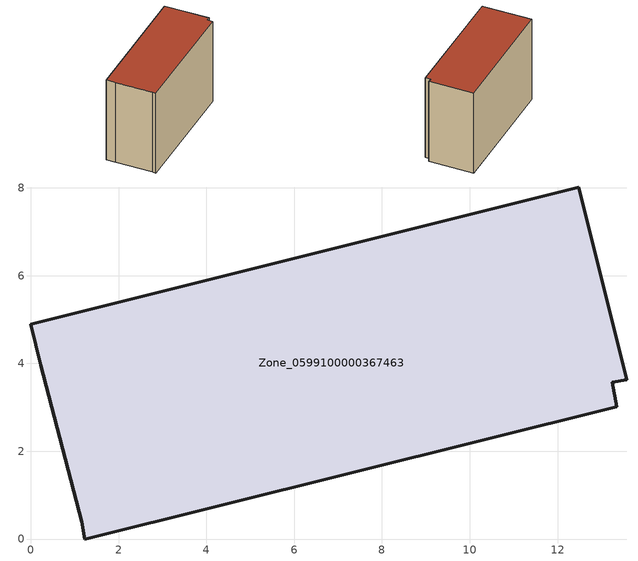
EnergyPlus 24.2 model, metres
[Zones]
Zone_0599100000367463
 floor ground (C_G): 13.25,3.58 13.35,3.01 1.23,0 1.16,0.39 0.23,3.96 0,4.89 12.48,8.02 13.58,3.63 z0
 wall outside (C_F): 0,4.89 0.23,3.96 1.16,0.39 1.23,0 13.35,3.01 13.25,3.58 13.58,3.63 12.48,8.02 0,4.89 z0:9.05
 roof outside (C_R): 13.25,3.58 13.58,3.63 12.48,8.02 0,4.89 0.23,3.96 1.16,0.39 1.23,0 13.35,3.01 z9.05
[BUILDING]
Pand.0599100000367463: North Axis=0; Terrain=City; Loads Convergence Tolerance Value=0.04; Temperature Convergence Tolerance Value=0.4; Solar Distribution=FullExterior; Maximum Number of Warmup Days=25; Minimum Number of Warmup Days=1
[Site:Location]
Rotterdam.The.Hague.AP_ZH_NLD Design_Conditions: Latitude=51.96; Longitude=4.45; Time Zone=1; Elevation=-4.5
[SITE:GROUNDTEMPERATURE:BUILDINGSURFACE]
18, 18, 18, 18, 18, 18, 18, 18, 18, 18, 18, 18
[MATERIAL] Thermal Absorptance=0.9; Solar Absorptance=0.7; Visible Absorptance=0.7
Name | Roughness | Thickness | Conductivity | Density | Specific Heat
G.TC.1992-2005 | MediumSmooth | 0.15 | 0.06 | 540 | 1210
F.TC.1992-2005 | Rough | 0.3 | 0.12 | 1920 | 840
R.TC.1992-2005 | MediumRough | 0.2 | 0.08 | 1500 | 1000
[CONSTRUCTION]
C_G: G.TC.1992-2005
C_F: F.TC.1992-2005
C_R: R.TC.1992-2005
[ZONE]
Zone_0599100000367463: Type=1; Multiplier=1; Ceiling Height=Autocalculate; Volume=Autocalculate; Floor Area=autocalculate; Part of Total Floor Area=Yes
[ZONEINFILTRATION:DESIGNFLOWRATE]
Infil_Zone_0599100000367463: Zone or ZoneList or Space or SpaceList=Zone_0599100000367463; Schedule=AlwaysOn; Design Flow Rate Calculation Method=Flow/Area; Flow Rate per Floor Area=0.0015; Constant Term Coefficient=1; Temperature Term Coefficient=0; Velocity Term Coefficient=0; Velocity Squared Term Coefficient=0
[HVACTEMPLATE:ZONE:IDEALLOADSAIRSYSTEM]
Zone_0599100000367463: Maximum Heating Supply Air Temperature=50; Minimum Cooling Supply Air Temperature=13; Maximum Heating Supply Air Humidity Ratio=0.0156; Minimum Cooling Supply Air Humidity Ratio=0.0077; Heating Limit=NoLimit; Cooling Limit=NoLimit; Dehumidification Control Type=ConstantSensibleHeatRatio; Cooling Sensible Heat Ratio=0.7; Dehumidification Setpoint=60; Humidification Control Type=None; Humidification Setpoint=30; Outdoor Air Method=None; Outdoor Air Flow Rate per Person=0.00944; Outdoor Air Flow Rate per Zone Floor Area=0; Outdoor Air Flow Rate per Zone=0; Demand Controlled Ventilation Type=None; Outdoor Air Economizer Type=NoEconomizer; Heat Recovery Type=None; Sensible Heat Recovery Effectiveness=0.7; Latent Heat Recovery Effectiveness=0.65
[ZONECONTROL:THERMOSTAT]
ThermostatControl_Zone_0599100000367463: Zone or ZoneList=Zone_0599100000367463; Control Type Schedule=DualSetpointControlType; Control 1=Thermostat_Zone_0599100000367463; Temperature Difference Between Cutout And Setpoint=0
[THERMOSTATSETPOINT:DUALSETPOINT]
Thermostat_Zone_0599100000367463: Heating Setpoint Temperature Schedule=HeatingSetpoint_Zone_0599100000367463; Cooling Setpoint Temperature Schedule=CoolingSetpoint_Zone_0599100000367463
[SCHEDULE:COMPACT]
HeatingSetpoint_Zone_0599100000367463: Through: 12/31, For: AllDays, Until: 24:00, 21
CoolingSetpoint_Zone_0599100000367463: Through: 12/31, For: AllDays, Until: 24:00, 24
DualSetpointControlType: Through: 12/31, For: AllDays, Until: 24:00, 4
AlwaysOn: Through: 12/31, For: AllDays, Until: 24:00, 1
